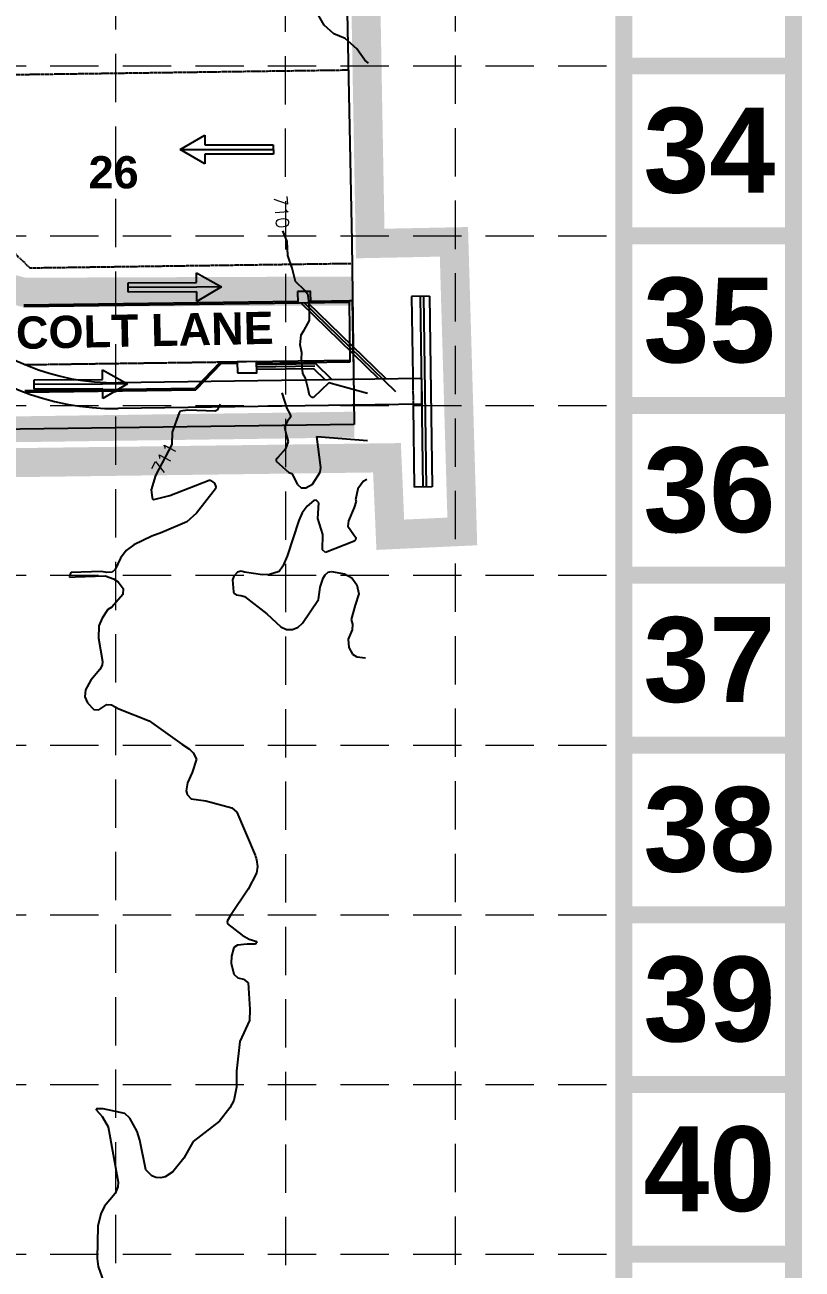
# Model space of a CAD drawing. Header units: inches. Extents: x 2520351 to 2523325, y 7106287 to 7111535.
# Drawn here: x 2522487.7 to 2522728.7, y 7107496.2 to 7107882 of the extents above; entities that cross this region are included whole.
import ezdxf
from ezdxf.enums import TextEntityAlignment as Align

# ---------------------------------------------------------------- set-up
doc = ezdxf.new("R2010")
doc.units = ezdxf.units.IN
doc.header["$MEASUREMENT"] = 0
for name, pattern in [('DASHED', [0.75, 0.5, -0.25]), ('DASHEDX2', [1.5, 1, -0.5]), ('HIDDEN', [0.375, 0.25, -0.125]), ('XPAV-sc1$0$HIDDEN4', [0.09375, 0.0625, -0.03125]), ('XSITE-SC$0$DASHED1', [0.5, 0.375, -0.125]), ('XSITE-SC$0$PHANTOM2', [1.25, 0.625, -0.125, 0.125, -0.125, 0.125, -0.125]), ('XSTM-sc1$0$DASHED2', [0.375, 0.25, -0.125])]:
    doc.linetypes.add(name, pattern=pattern)
for name, color, linetype in [('1 EROSION BLANKET', 84, 'Continuous'), ('1 SODDED LOT', 2, 'Continuous'), ('BASE', 7, 'Continuous'), ('CONTOURS', 35, 'Continuous'), ('GRID', 254, 'DASHED'), ('LIMITS OF DISTURBANCE', 1, 'Continuous'), ('MATCH LINE', 252, 'DASHEDX2'), ('STORM', 5, 'Continuous'), ('XDAM-sc1$0$ARROWSHADE', 9, 'Continuous'), ('XPAV-sc1$0$GUTTER', 11, 'XPAV-sc1$0$HIDDEN4'), ('XPAV-sc1$0$p-boc', 11, 'Continuous'), ('XPAV-sc1$0$p-foc', 11, 'Continuous'), ('XPAV-sc1$0$p-header', 5, 'Continuous'), ('XSITE-SC$0$1-LOT NUMBER', 251, 'Continuous'), ('XSITE-SC$0$bdy-65acres', 1, 'Continuous'), ('XSITE-SC$0$P-LOTS', 7, 'XSITE-SC$0$PHANTOM2'), ('XSITE-SC$0$P-ROW', 3, 'XSITE-SC$0$PHANTOM2'), ('XSITE-SC$0$PHASELINE', 6, 'XSITE-SC$0$DASHED1')]:
    doc.layers.add(name, color=color, linetype=linetype)
doc.styles.add('MATCHLINE', font='ARIALBD.TTF')
doc.styles.get("Standard").update_dxf_attribs({"font": 'ARIALBD.TTF'})
doc.styles.add('XTOPO-SC1-sec$0$L100_40', font='SIMPLEX.shx', dxfattribs={"height": 4})

msp = doc.modelspace()

# ---------------------------------------------------------------- hatches: boundary and pattern name
at = {"layer": '1 SODDED LOT'}
h = msp.add_hatch(dxfattribs=at)
h.set_pattern_fill('ANSI31', color=256, scale=60, style=0)
edge = h.paths.add_edge_path()
edge.add_line((2521746.39, 7107646.36), (2521744.86, 7107758.31))
edge.add_line((2521744.86, 7107758.31), (2521747.04, 7107758.37))
edge.add_line((2521747.04, 7107758.37), (2521750.99, 7107762.44))
edge.add_line((2521750.99, 7107762.44), (2521785.43, 7107762.91))
edge.add_arc((2521785.67, 7107745.01), 17.9, 0.1621, 90.7879, ccw=False)
edge.add_line((2521803.57, 7107745.06), (2521804.89, 7107727.46))
edge.add_line((2521804.89, 7107727.46), (2521805.02, 7107717.88))
edge.add_line((2521805.02, 7107717.88), (2521805.23, 7107706.44))
edge.add_line((2521805.23, 7107706.44), (2521804.25, 7107705.42))
edge.add_line((2521804.25, 7107705.42), (2521804.6, 7107688.82))
edge.add_arc((2521758.68, 7107687.86), 45.94, -68.3455, 1.1975, ccw=False)
edge.add_line((2521775.63, 7107645.16), (2521772.36, 7107644.15))
edge.add_line((2521772.36, 7107644.15), (2521769.8, 7107643.54))
edge.add_line((2521769.8, 7107643.54), (2521767.1, 7107643.06))
edge.add_line((2521767.1, 7107643.06), (2521762.92, 7107642.61))
edge.add_line((2521762.92, 7107642.61), (2521746.45, 7107642.34))
edge.add_line((2521746.45, 7107642.34), (2521746.39, 7107646.36))
h.paths.add_polyline_path([(2521496.41, 7107642.91), (2521494.87, 7107754.48), (2521494.86, 7107754.89), (2521544.44, 7107755.57), (2521546.49, 7107638.6), (2521496.44, 7107637.89)])
edge = h.paths.add_edge_path()
edge.add_line((2521560.4, 7107910.52), (2521558.07, 7108023.7))
edge.add_line((2521558.07, 7108023.7), (2521651.66, 7108025.62))
edge.add_line((2521651.66, 7108025.62), (2521653.09, 7108025.65))
edge.add_line((2521653.09, 7108025.65), (2521655.12, 7108025.67))
edge.add_arc((2521654.18, 7108007.32), 18.37, 20.5729, 87.0589, ccw=False)
edge.add_line((2521671.38, 7108013.78), (2521671.96, 7108011.77))
edge.add_line((2521671.96, 7108011.77), (2521672.24, 7108010.33))
edge.add_line((2521672.24, 7108010.33), (2521672.66, 7108004.67))
edge.add_line((2521672.66, 7108004.67), (2521673.88, 7107987.84))
edge.add_line((2521673.88, 7107987.84), (2521674.16, 7107971.91))
edge.add_line((2521674.16, 7107971.91), (2521673.19, 7107970.83))
edge.add_line((2521673.19, 7107970.83), (2521673.5, 7107955.69))
edge.add_arc((2521631.78, 7107952.34), 41.85, -86.2826, 4.5999, ccw=False)
edge.add_line((2521634.49, 7107910.57), (2521614.91, 7107910.13))
edge.add_line((2521614.91, 7107910.13), (2521613.93, 7107909.11))
edge.add_line((2521613.93, 7107909.11), (2521560.45, 7107908.05))
edge.add_line((2521560.45, 7107908.05), (2521560.4, 7107910.52))
edge = h.paths.add_edge_path()
edge.add_line((2521047.4, 7108212.41), (2521153.71, 7108190.41))
edge.add_line((2521153.71, 7108190.41), (2521165.45, 7108187.98))
edge.add_line((2521165.45, 7108187.98), (2521145.19, 7108096.36))
edge.add_line((2521145.19, 7108096.36), (2521144.82, 7108095.18))
edge.add_arc((2521127.58, 7108100.49), 18.04, 257.7556, 342.8824, ccw=False)
edge.add_line((2521123.75, 7108082.86), (2521105.24, 7108086.22))
edge.add_line((2521105.24, 7108086.22), (2521097.17, 7108087.7))
edge.add_line((2521097.17, 7108087.7), (2521093.78, 7108088.45))
edge.add_line((2521093.78, 7108088.45), (2521093.02, 7108089.64))
edge.add_line((2521093.02, 7108089.64), (2521042.14, 7108100.83))
edge.add_line((2521042.14, 7108100.83), (2521023.14, 7108104.63))
edge.add_line((2521023.14, 7108104.63), (2521047.4, 7108212.41))
edge = h.paths.add_edge_path()
edge.add_line((2521019.41, 7108035.32), (2521021.41, 7108042.83))
edge.add_arc((2521076.42, 7108028.18), 56.93, 107.2084, 165.0796, ccw=False)
edge.add_line((2521059.58, 7108082.56), (2521062.02, 7108082.75))
edge.add_line((2521062.02, 7108082.75), (2521063.44, 7108082.78))
edge.add_arc((2521064.2, 7108044.41), 38.38, 78.5499, 91.1383, ccw=False)
edge.add_line((2521071.82, 7108082.03), (2521087.22, 7108078.63))
edge.add_line((2521087.22, 7108078.63), (2521090.43, 7108077.93))
edge.add_line((2521090.43, 7108077.93), (2521091.62, 7108078.69))
edge.add_line((2521091.62, 7108078.69), (2521095.11, 7108077.9))
edge.add_line((2521095.11, 7108077.9), (2521098.91, 7108076.73))
edge.add_line((2521098.91, 7108076.73), (2521104.9, 7108074.86))
edge.add_line((2521104.9, 7108074.86), (2521106.43, 7108074.38))
edge.add_line((2521106.43, 7108074.38), (2521107.21, 7108074.19))
edge.add_arc((2521102.83, 7108057.05), 17.69, -2.7582, 75.6705, ccw=False)
edge.add_arc((2521095.73, 7108057.39), 24.8, 350.2174, 357.2418, ccw=False)
edge.add_arc((2521158.46, 7108041.57), 40.02, 163.1293, 313.4846)
edge.add_line((2521185.99, 7108012.53), (2521186.72, 7108013.24))
edge.add_line((2521186.72, 7108013.24), (2521188.44, 7108014.97))
edge.add_line((2521188.44, 7108014.97), (2521189.32, 7108015.76))
edge.add_line((2521189.32, 7108015.76), (2521190.38, 7108016.6))
edge.add_arc((2521201.33, 7108002.77), 17.64, 93.2276, 128.3689, ccw=False)
edge.add_line((2521200.34, 7108020.38), (2521227, 7108020.95))
edge.add_line((2521227, 7108020.95), (2521230.56, 7107901.29))
edge.add_line((2521230.56, 7107901.29), (2521209.57, 7107900.92))
edge.add_line((2521209.57, 7107900.92), (2521208.43, 7107900.96))
edge.add_arc((2521221.45, 7108343.75), 442.98, 261.0973, 268.3161, ccw=False)
edge.add_line((2521152.89, 7107906.1), (2521147.31, 7107907.18))
edge.add_line((2521147.31, 7107907.18), (2521141.42, 7107908.4))
edge.add_line((2521141.42, 7107908.4), (2521135.5, 7107909.75))
edge.add_line((2521135.5, 7107909.75), (2521130.22, 7107911.08))
edge.add_line((2521130.22, 7107911.08), (2521114.24, 7107915.61))
edge.add_line((2521114.24, 7107915.61), (2521091.68, 7107923.2))
edge.add_line((2521091.68, 7107923.2), (2521064.35, 7107932.48))
edge.add_line((2521064.35, 7107932.48), (2521052.41, 7107936.54))
edge.add_line((2521052.41, 7107936.54), (2521051.79, 7107937.81))
edge.add_line((2521051.79, 7107937.81), (2521044.55, 7107940.27))
edge.add_arc((2521050.15, 7107983.52), 43.61, 187.3885, 262.6305, ccw=False)
edge.add_line((2521006.9, 7107977.91), (2521006.81, 7107978.71))
edge.add_line((2521006.81, 7107978.71), (2521006.68, 7107980.35))
edge.add_line((2521006.68, 7107980.35), (2521006.61, 7107982.52))
edge.add_arc((2521037.37, 7107983.5), 30.78, 169.0142, 181.8294, ccw=False)
edge.add_line((2521007.16, 7107989.36), (2521012.97, 7108011.46))
edge.add_line((2521012.97, 7108011.46), (2521012.26, 7108012.66))
edge.add_line((2521012.26, 7108012.66), (2521018.19, 7108034.61))
edge.add_line((2521018.19, 7108034.61), (2521019.41, 7108035.32))
h.paths.add_polyline_path([(2521283.39, 7108006.11), (2521285.51, 7107902.42), (2521505.51, 7107906.91), (2521503.11, 7108022.57), (2521283.29, 7108018.11)])
edge = h.paths.add_edge_path()
edge.add_line((2521558.72, 7108049.83), (2521558.74, 7108061.74))
edge.add_line((2521558.74, 7108061.74), (2521556.73, 7108159.77))
edge.add_line((2521556.73, 7108159.77), (2521608.8, 7108160.83))
edge.add_line((2521608.8, 7108160.83), (2521609.82, 7108159.85))
edge.add_line((2521609.82, 7108159.85), (2521624.96, 7108160.17))
edge.add_arc((2521625.88, 7108115.42), 44.75, 8.834, 91.1827, ccw=False)
edge.add_line((2521670.1, 7108122.3), (2521670.53, 7108101.58))
edge.add_line((2521670.53, 7108101.58), (2521671.54, 7108100.6))
edge.add_line((2521671.54, 7108100.6), (2521671.87, 7108084.53))
edge.add_line((2521671.87, 7108084.53), (2521671.15, 7108070.03))
edge.add_line((2521671.15, 7108070.03), (2521671.15, 7108068.8))
edge.add_arc((2521654.11, 7108068.8), 17.04, -87.2047, 0, ccw=False)
edge.add_line((2521654.94, 7108051.78), (2521653.54, 7108051.67))
edge.add_line((2521653.54, 7108051.67), (2521558.72, 7108049.83))
edge = h.paths.add_edge_path()
edge.add_line((2521506.88, 7108158.75), (2521219.57, 7108152.9))
edge.add_line((2521219.57, 7108152.9), (2521201.84, 7108151.72))
edge.add_line((2521201.84, 7108151.72), (2521198.48, 7108151.46))
edge.add_arc((2521199.96, 7108132), 19.52, 94.3325, 163.5555)
edge.add_line((2521181.24, 7108137.52), (2521171.4, 7108094.46))
edge.add_line((2521171.4, 7108094.46), (2521161.77, 7108088.5))
edge.add_line((2521161.77, 7108088.5), (2521156.09, 7108064.96))
edge.add_arc((2521177.51, 7108059.79), 22.04, 166.4191, 262.6913)
edge.add_line((2521174.7, 7108037.93), (2521175.55, 7108037.91))
edge.add_line((2521175.55, 7108037.91), (2521179.48, 7108042))
edge.add_line((2521179.48, 7108042), (2521402.46, 7108046.53))
edge.add_line((2521402.46, 7108046.53), (2521495.69, 7108048.45))
edge.add_line((2521495.69, 7108048.45), (2521499.77, 7108044.52))
edge.add_line((2521499.77, 7108044.52), (2521508.7, 7108044.69))
edge.add_line((2521508.7, 7108044.69), (2521508.63, 7108061.23))
edge.add_line((2521508.63, 7108061.23), (2521506.88, 7108158.75))
edge = h.paths.add_edge_path()
edge.add_line((2521610.94, 7108171.88), (2521608.46, 7108290.01))
edge.add_line((2521608.46, 7108290.01), (2521533.5, 7108288.35))
edge.add_line((2521533.5, 7108288.35), (2521484.86, 7108287.21))
edge.add_line((2521484.86, 7108287.21), (2521460.83, 7108286.21))
edge.add_line((2521460.83, 7108286.21), (2521429.9, 7108284.54))
edge.add_line((2521429.9, 7108284.54), (2521368.78, 7108281.06))
edge.add_line((2521368.78, 7108281.06), (2521349.23, 7108279.95))
edge.add_line((2521349.23, 7108279.95), (2521261.12, 7108274.98))
edge.add_line((2521261.12, 7108274.98), (2521221, 7108272.74))
edge.add_line((2521221, 7108272.74), (2521216.72, 7108276.52))
edge.add_line((2521216.72, 7108276.52), (2521216.67, 7108276.52))
edge.add_arc((2521217.41, 7108256.67), 19.86, 92.1221, 170.604)
edge.add_line((2521197.82, 7108259.91), (2521204.23, 7108250.57))
edge.add_line((2521204.23, 7108250.57), (2521191.32, 7108184.43))
edge.add_line((2521191.32, 7108184.43), (2521191.26, 7108184.1))
edge.add_arc((2521208.22, 7108180.91), 17.26, 169.3216, 273.4207)
edge.add_line((2521209.25, 7108163.67), (2521219.73, 7108162.93))
edge.add_line((2521219.73, 7108162.93), (2521312.77, 7108164.87))
edge.add_line((2521312.77, 7108164.87), (2521481.29, 7108168.3))
edge.add_line((2521481.29, 7108168.3), (2521608.6, 7108170.83))
edge.add_line((2521608.6, 7108170.83), (2521609.57, 7108171.85))
edge.add_line((2521609.57, 7108171.85), (2521610.94, 7108171.88))
edge = h.paths.add_edge_path()
edge.add_line((2521627.16, 7108316.19), (2521544.24, 7108314.51))
edge.add_line((2521544.24, 7108314.51), (2521502.41, 7108313.51))
edge.add_line((2521502.41, 7108313.51), (2521481.25, 7108313))
edge.add_line((2521481.25, 7108313), (2521407.23, 7108309.18))
edge.add_line((2521407.23, 7108309.18), (2521291.9, 7108302.79))
edge.add_line((2521291.9, 7108302.79), (2521288.46, 7108418.47))
edge.add_line((2521288.46, 7108418.47), (2521407.15, 7108420.82))
edge.add_line((2521407.15, 7108420.82), (2521497.39, 7108422.63))
edge.add_line((2521497.39, 7108422.63), (2521603.37, 7108424.87))
edge.add_line((2521603.37, 7108424.87), (2521604.44, 7108423.88))
edge.add_line((2521604.44, 7108423.88), (2521620.18, 7108424.17))
edge.add_arc((2521620.99, 7108379.83), 44.34, 11.6094, 91.0508, ccw=False)
edge.add_line((2521664.42, 7108388.76), (2521665.18, 7108365.61))
edge.add_line((2521665.18, 7108365.61), (2521666.17, 7108364.62))
edge.add_line((2521666.17, 7108364.62), (2521666.53, 7108349.61))
edge.add_line((2521666.53, 7108349.61), (2521665.82, 7108330.77))
edge.add_line((2521665.82, 7108330.77), (2521665.78, 7108329.18))
edge.add_arc((2521648.75, 7108329.68), 17.03, 269.7677, 358.3135, ccw=False)
edge.add_line((2521648.68, 7108312.65), (2521631.32, 7108312.27))
edge.add_line((2521631.32, 7108312.27), (2521627.16, 7108316.19))
edge = h.paths.add_edge_path()
edge.add_line((2521256.27, 7108555.67), (2521264.44, 7108547.85))
edge.add_line((2521264.44, 7108547.85), (2521422.22, 7108551.08))
edge.add_line((2521422.22, 7108551.08), (2521439.6, 7108551.4))
edge.add_line((2521439.6, 7108551.4), (2521460.09, 7108551.78))
edge.add_line((2521460.09, 7108551.78), (2521478.53, 7108551.99))
edge.add_line((2521478.53, 7108551.99), (2521498.9, 7108551.85))
edge.add_line((2521498.9, 7108551.85), (2521515.27, 7108551.59))
edge.add_line((2521515.27, 7108551.59), (2521535.22, 7108551.01))
edge.add_line((2521535.22, 7108551.01), (2521558.63, 7108550.02))
edge.add_line((2521558.63, 7108550.02), (2521563.46, 7108549.77))
edge.add_line((2521563.46, 7108549.77), (2521600.09, 7108547.42))
edge.add_line((2521600.09, 7108547.42), (2521612.24, 7108546.59))
edge.add_line((2521612.24, 7108546.59), (2521642.87, 7108544.49))
edge.add_line((2521642.87, 7108544.49), (2521644.67, 7108544.41))
edge.add_arc((2521643.68, 7108526.18), 18.26, -0.2001, 86.9036, ccw=False)
edge.add_line((2521661.94, 7108526.12), (2521663.48, 7108497.64))
edge.add_line((2521663.48, 7108497.64), (2521662.44, 7108496.61))
edge.add_line((2521662.44, 7108496.61), (2521662.84, 7108477.01))
edge.add_arc((2521621.17, 7108477.8), 41.67, 279.5049, 358.923, ccw=False)
edge.add_line((2521628.05, 7108436.7), (2521270.95, 7108428.02))
edge.add_line((2521270.95, 7108428.02), (2521264.41, 7108428))
edge.add_line((2521264.41, 7108428), (2521251.99, 7108428.74))
edge.add_line((2521251.99, 7108428.74), (2521250.56, 7108428.86))
edge.add_line((2521250.56, 7108428.86), (2521248.88, 7108429.14))
edge.add_arc((2521252.57, 7108446.62), 17.86, 178.6911, 258.0797, ccw=False)
edge.add_line((2521234.71, 7108447.03), (2521243.77, 7108528.42))
edge.add_line((2521243.77, 7108528.42), (2521236.52, 7108537.37))
edge.add_line((2521236.52, 7108537.37), (2521236.59, 7108537.82))
edge.add_arc((2521256.58, 7108535.54), 20.12, 94.1833, 173.5096, ccw=False)
edge.add_line((2521255.11, 7108555.6), (2521256.27, 7108555.67))
edge = h.paths.add_edge_path()
edge.add_line((2521107.58, 7108664.77), (2521108.64, 7108682.72))
edge.add_line((2521108.64, 7108682.72), (2521266.52, 7108685.94))
edge.add_line((2521266.52, 7108685.94), (2521268.4, 7108592.03))
edge.add_line((2521268.4, 7108592.03), (2521265.61, 7108582.1))
edge.add_line((2521265.61, 7108582.1), (2521265.6, 7108582.05))
edge.add_line((2521265.6, 7108582.05), (2521265.56, 7108582.07))
edge.add_arc((2521245.59, 7108545.89), 41.32, 61.0945, 134.8409)
edge.add_line((2521216.45, 7108575.19), (2521207.18, 7108580.34))
edge.add_line((2521207.18, 7108580.34), (2521107.58, 7108664.77))
h.paths.add_polyline_path([(2521338.51, 7108687.38), (2521340.74, 7108575.45), (2521409.85, 7108576.76), (2521462.55, 7108577.85), (2521498.11, 7108577.93), (2521524.42, 7108577.42), (2521561.99, 7108575.86), (2521619.96, 7108572.16), (2521620.68, 7108584.2), (2521618.44, 7108693.07)])
edge = h.paths.add_edge_path()
edge.add_line((2521675.61, 7108638.41), (2521787.53, 7108640.54))
edge.add_line((2521787.53, 7108640.54), (2521788.82, 7108582.44))
edge.add_arc((2521769.3, 7108582), 19.53, -91.2766, 1.2682, ccw=False)
edge.add_line((2521768.86, 7108562.48), (2521676.84, 7108568.35))
edge.add_line((2521676.84, 7108568.35), (2521675.61, 7108638.41))
h.paths.add_polyline_path([(2522089.45, 7108697.69), (2522087.41, 7108797.67), (2522087.4, 7108809.66), (2522141.64, 7108810.78), (2522144.56, 7108694.83), (2522090.79, 7108693.71), (2522089.8, 7108692.7), (2522089.51, 7108692.7)])
h.paths.add_polyline_path([(2522252.39, 7108801.05), (2522254.38, 7108696.13), (2522309.56, 7108697.17), (2522307.11, 7108814.19), (2522252.07, 7108813.05)])
edge = h.paths.add_edge_path()
edge.add_line((2522425.42, 7107990.85), (2522320.45, 7107988.7))
edge.add_line((2522320.45, 7107988.7), (2522321.28, 7107951.54))
edge.add_line((2522321.28, 7107951.54), (2522322.52, 7107935.37))
edge.add_arc((2522340.74, 7107935.67), 18.22, 180.9526, 266.0005)
edge.add_line((2522339.47, 7107917.49), (2522396.48, 7107918.22))
edge.add_line((2522396.48, 7107918.22), (2522404.4, 7107910.48))
edge.add_line((2522404.4, 7107910.48), (2522427.53, 7107910.71))
edge.add_arc((2522426.8, 7107930.52), 19.82, 272.1239, 358.3676)
edge.add_line((2522446.62, 7107929.95), (2522445.36, 7107990.97))
edge.add_line((2522445.36, 7107990.97), (2522425.42, 7107990.85))
h.paths.add_polyline_path([(2522420.67, 7108224.34), (2522421.87, 7108165.95), (2522317.91, 7108163.85), (2522317.73, 7108171.63), (2522316.69, 7108172.59), (2522315.73, 7108222.04)])
h.paths.add_polyline_path([(2522580.28, 7108243.42), (2522458.38, 7108240.38), (2522464.65, 7107967.07), (2522585.56, 7107967.98)])
edge = h.paths.add_edge_path()
edge.add_line((2522579.22, 7108296.92), (2522576.73, 7108417.39))
edge.add_line((2522576.73, 7108417.39), (2522469.65, 7108328.39))
edge.add_line((2522469.65, 7108328.39), (2522462.53, 7108321.45))
edge.add_line((2522462.53, 7108321.45), (2522462.71, 7108321.2))
edge.add_arc((2522430.81, 7108296.5), 40.35, 0.4877, 37.7474, ccw=False)
edge.add_line((2522471.16, 7108296.85), (2522579.22, 7108296.92))
h.paths.add_polyline_path([(2522576.35, 7108437.57), (2522445, 7108434.96), (2522443.72, 7108526.29), (2522442.61, 7108536.5), (2522453.2, 7108543.61), (2522459.72, 7108551.85), (2522464.2, 7108561.88), (2522465.59, 7108573.17), (2522464.18, 7108583.42), (2522459.8, 7108593.28), (2522456.3, 7108597.55), (2522461.81, 7108601.72), (2522466.36, 7108600.86), (2522572.93, 7108603.07)])
h.paths.add_polyline_path([(2522569.61, 7108768), (2522570.72, 7108713.03), (2522460.71, 7108710.69), (2522444.76, 7108711.11), (2522444.01, 7108746), (2522444.87, 7108752.5), (2522447.49, 7108758.01), (2522451.68, 7108762.45), (2522456.29, 7108765.05), (2522464.83, 7108769.19), (2522481.93, 7108766.16)])
h.paths.add_polyline_path([(2522560.76, 7109202.2), (2522446.33, 7109199.81), (2522434.27, 7109198.05), (2522437.5, 7109182.67), (2522439.66, 7109156.51), (2522441.43, 7109069.76), (2522437.53, 7109065.63), (2522437.82, 7109051.02), (2522439.59, 7109049.34), (2522563.76, 7109052.27)])

# ---------------------------------------------------------------- linework, layer by layer
for p, q in [((2522535.82, 7107843.32), (2522543.52, 7107847.78)), ((2522543.52, 7107847.78), (2522543.52, 7107844.78)), ((2522543.52, 7107844.78), (2522564.73, 7107844.82)), ((2522564.73, 7107844.82), (2522564.74, 7107841.92)), ((2522543.53, 7107838.88), (2522535.82, 7107843.32)), ((2522564.74, 7107841.92), (2522543.53, 7107841.88)), ((2522543.53, 7107841.88), (2522543.53, 7107838.88)), ((2522540.95, 7107802.11), (2522540.93, 7107805.11)), ((2522540.93, 7107805.11), (2522548.67, 7107800.72)), ((2522519.74, 7107801.96), (2522540.95, 7107802.11)), ((2522519.76, 7107799.06), (2522519.74, 7107801.96)), ((2522540.97, 7107799.21), (2522519.76, 7107799.06)), ((2522540.99, 7107796.21), (2522540.97, 7107799.21)), ((2522548.67, 7107800.72), (2522540.99, 7107796.21)), ((2522490.58, 7107771.89), (2522511.79, 7107772.04)), ((2522490.6, 7107768.99), (2522490.58, 7107771.89)), ((2522511.79, 7107772.04), (2522511.77, 7107775.04)), ((2522511.77, 7107775.04), (2522519.51, 7107770.65)), ((2522511.81, 7107769.14), (2522490.6, 7107768.99)), ((2522511.83, 7107766.14), (2522511.81, 7107769.14)), ((2522519.51, 7107770.65), (2522511.83, 7107766.14))]:
    msp.add_line(p, q)
at = {"layer": '1 EROSION BLANKET', "const_width": 9}
msp.add_lwpolyline([(2522589.11, 7107799.46), (2522487.25, 7107799.08), (2522480.15, 7107800.99), (2522473.82, 7107805.98), (2522471.52, 7107813.07), (2522471.13, 7107821.31), (2522469.83, 7107966.77)], dxfattribs=at)
at = {"layer": 'BASE', "const_width": 5.26}
for points in [[(2522726.09, 7106289.98), (2522726.09, 7109659.08), (2520620.41, 7109659.08), (2520620.41, 7106289.98)], [(2522673.45, 7106342.62), (2522673.45, 7109606.44), (2520673.05, 7109606.44), (2520673.05, 7106342.62)]]:
    msp.add_lwpolyline(points, close=True, dxfattribs=at)
for points in [[(2522726.09, 7107869.24), (2522673.45, 7107869.24)], [(2522726.09, 7107816.6), (2522673.45, 7107816.6)], [(2522726.09, 7107763.96), (2522673.45, 7107763.96)], [(2522726.09, 7107711.32), (2522673.45, 7107711.32)], [(2522726.09, 7107658.67), (2522673.45, 7107658.67)], [(2522726.09, 7107606.03), (2522673.45, 7107606.03)], [(2522726.09, 7107553.39), (2522673.45, 7107553.39)], [(2522726.09, 7107500.75), (2522673.45, 7107500.75)]]:
    msp.add_lwpolyline(points, dxfattribs=at)
at = {"layer": 'CONTOURS'}
for p, q in [((2522580.53, 7107881.87, 711), (2522578.87, 7107884.76, 711)), ((2522583.48, 7107879.21, 711), (2522580.53, 7107881.87, 711)), ((2522586.97, 7107877.75, 711), (2522583.48, 7107879.21, 711)), ((2522590.59, 7107874.54, 711), (2522586.97, 7107877.75, 711)), ((2522593.07, 7107871.09, 711), (2522590.59, 7107874.54, 711)), ((2522594.24, 7107870.13, 711), (2522593.07, 7107871.09, 711)), ((2522568.99, 7107814.8, 710), (2522567.72, 7107818.14, 710)), ((2522569.27, 7107810.47, 710), (2522568.99, 7107814.8, 710)), ((2522570.6, 7107806.55, 710), (2522569.27, 7107810.47, 710)), ((2522571.65, 7107802.38, 710), (2522570.6, 7107806.55, 710)), ((2522574.61, 7107799.51, 710), (2522571.65, 7107802.38, 710)), ((2522575.51, 7107798.14, 710), (2522574.61, 7107799.51, 710)), ((2522575.84, 7107795.5, 710), (2522575.51, 7107798.14, 710)), ((2522575.99, 7107793.42, 710), (2522575.84, 7107795.5, 710)), ((2522576, 7107790.29, 710), (2522575.99, 7107793.42, 710)), ((2522573.35, 7107785.85, 710), (2522574.26, 7107787.35, 710)), ((2522574.26, 7107787.35, 710), (2522576, 7107790.29, 710)), ((2522573.01, 7107782.73, 710), (2522573.35, 7107785.85, 710)), ((2522573.62, 7107780.33, 710), (2522573.01, 7107782.73, 710)), ((2522573.49, 7107778.47, 710), (2522573.62, 7107780.33, 710)), ((2522573.92, 7107773.88, 710), (2522573.49, 7107778.47, 710)), ((2522574.68, 7107772.46, 710), (2522573.92, 7107773.88, 710)), ((2522575.39, 7107769.53, 710), (2522574.68, 7107772.46, 710)), ((2522567.35, 7107767.93, 710), (2522568.92, 7107763.02, 710)), ((2522575.96, 7107767.14, 710), (2522575.39, 7107769.53, 710)), ((2522581.93, 7107771.01, 710), (2522577.15, 7107766.46, 710)), ((2522581.99, 7107771.01, 710), (2522581.93, 7107771.01, 710)), ((2522593.89, 7107767.69, 710), (2522581.99, 7107771.01, 710)), ((2522548.27, 7107764.37, 711), (2522547.35, 7107762.54, 711)), ((2522576.69, 7107766.42, 710), (2522575.96, 7107767.14, 710)), ((2522577.15, 7107766.46, 710), (2522576.69, 7107766.42, 710)), ((2522535.55, 7107761.72, 711), (2522533.37, 7107755.68, 711)), ((2522535.99, 7107762.22, 711), (2522535.55, 7107761.72, 711)), ((2522538.21, 7107762.48, 711), (2522535.99, 7107762.22, 711)), ((2522546.72, 7107762.17, 711), (2522538.21, 7107762.48, 711)), ((2522547.35, 7107762.54, 711), (2522546.72, 7107762.17, 711)), ((2522568.92, 7107763.02, 710), (2522569.88, 7107761.37, 710)), ((2522570.21, 7107760.42, 710), (2522569.02, 7107758.97, 710)), ((2522569.88, 7107761.37, 710), (2522570.21, 7107760.42, 710)), ((2522569.02, 7107758.97, 710), (2522568.23, 7107757.27, 710)), ((2522568.23, 7107757.27, 710), (2522568.71, 7107754.94, 710)), ((2522533.37, 7107755.68, 711), (2522533.27, 7107751.88, 711)), ((2522569.3, 7107752.75, 710), (2522568.53, 7107750.51, 710)), ((2522568.71, 7107754.94, 710), (2522569.3, 7107752.75, 710)), ((2522579.48, 7107744.76, 710), (2522578.24, 7107754.31, 710)), ((2522578.24, 7107754.31, 710), (2522593.91, 7107753.12, 710)), ((2522533.27, 7107751.88, 711), (2522528.16, 7107742.28, 711)), ((2522568.53, 7107750.51, 710), (2522566.14, 7107747.86, 710)), ((2522565.62, 7107747.42, 710), (2522565.61, 7107746.74, 710)), ((2522565.61, 7107746.74, 710), (2522569.51, 7107743.14, 710)), ((2522566.14, 7107747.86, 710), (2522565.62, 7107747.42, 710)), ((2522579.21, 7107743.29, 710), (2522579.48, 7107744.76, 710)), ((2522528.16, 7107742.28, 711), (2522526.89, 7107737.78, 711)), ((2522532.59, 7107736.04, 711), (2522544.88, 7107740.82, 711)), ((2522544.88, 7107740.82, 711), (2522545.17, 7107740.83, 711)), ((2522545.17, 7107740.83, 711), (2522546.51, 7107739.85, 711)), ((2522569.51, 7107743.14, 710), (2522570.52, 7107742.84, 710)), ((2522570.52, 7107742.84, 710), (2522570.62, 7107742.69, 710)), ((2522570.62, 7107742.69, 710), (2522572.25, 7107739.45, 710)), ((2522576.9, 7107739.54, 710), (2522579.21, 7107743.29, 710)), ((2522593.73, 7107741.02, 710), (2522592.55, 7107740.37, 710)), ((2522526.89, 7107737.78, 711), (2522527.15, 7107735.46, 711)), ((2522546.81, 7107738.17, 711), (2522540.91, 7107730.58, 711)), ((2522546.51, 7107739.85, 711), (2522546.94, 7107738.78, 711)), ((2522546.94, 7107738.78, 711), (2522546.81, 7107738.17, 711)), ((2522572.25, 7107739.45, 710), (2522573.37, 7107738.48, 710)), ((2522573.37, 7107738.48, 710), (2522574.85, 7107738.41, 710)), ((2522574.85, 7107738.41, 710), (2522576.9, 7107739.54, 710)), ((2522590.96, 7107738.14, 710), (2522590.2, 7107734.76, 710)), ((2522592.55, 7107740.37, 710), (2522590.96, 7107738.14, 710)), ((2522527.15, 7107735.46, 711), (2522527.28, 7107735.07, 711)), ((2522527.28, 7107735.07, 711), (2522527.65, 7107734.79, 711)), ((2522527.65, 7107734.79, 711), (2522532.59, 7107736.04, 711)), ((2522575.26, 7107732.78, 710), (2522573.67, 7107730.64, 710)), ((2522577.25, 7107734.55, 710), (2522575.26, 7107732.78, 710)), ((2522577.99, 7107734.62, 710), (2522577.25, 7107734.55, 710)), ((2522578.89, 7107733.82, 710), (2522577.99, 7107734.62, 710)), ((2522578.54, 7107728.89, 710), (2522578.89, 7107733.82, 710)), ((2522590.45, 7107734.28, 710), (2522589.79, 7107732.36, 710)), ((2522590.2, 7107734.76, 710), (2522590.45, 7107734.28, 710)), ((2522540.91, 7107730.58, 711), (2522537.89, 7107727.93, 711)), ((2522573.67, 7107730.64, 710), (2522572.61, 7107728.29, 710)), ((2522580.13, 7107724.01, 710), (2522578.54, 7107728.89, 710)), ((2522589.79, 7107732.36, 710), (2522588.01, 7107728.23, 710)), ((2522537.89, 7107727.93, 711), (2522530.11, 7107724.56, 711)), ((2522572.61, 7107728.29, 710), (2522569.01, 7107717.25, 710)), ((2522588.01, 7107728.23, 710), (2522587.81, 7107726.57, 710)), ((2522587.81, 7107726.57, 710), (2522589.67, 7107723.89, 710)), ((2522527.02, 7107723.48, 711), (2522521.48, 7107720.75, 711)), ((2522530.11, 7107724.56, 711), (2522527.02, 7107723.48, 711)), ((2522579.93, 7107719.19, 710), (2522580.13, 7107724.01, 710)), ((2522589.64, 7107721.74, 710), (2522580.86, 7107718.33, 710)), ((2522590.22, 7107722.32, 710), (2522589.64, 7107721.74, 710)), ((2522589.67, 7107723.89, 710), (2522590.29, 7107723.04, 710)), ((2522590.29, 7107723.04, 710), (2522590.22, 7107722.32, 710)), ((2522519.12, 7107718.98, 711), (2522517.37, 7107716.59, 711)), ((2522521.48, 7107720.75, 711), (2522519.12, 7107718.98, 711)), ((2522580.86, 7107718.33, 710), (2522579.93, 7107719.19, 710)), ((2522517.37, 7107716.59, 711), (2522515.73, 7107713.14, 711)), ((2522567.71, 7107714.09, 710), (2522566.56, 7107712.46, 710)), ((2522569.01, 7107717.25, 710), (2522567.71, 7107714.09, 710)), ((2522501.86, 7107711.9, 711), (2522501.44, 7107711.04, 711)), ((2522501.44, 7107711.04, 711), (2522501.48, 7107710.86, 711)), ((2522501.48, 7107710.86, 711), (2522501.63, 7107710.75, 711)), ((2522501.63, 7107710.75, 711), (2522503.3, 7107710.84, 711)), ((2522502.04, 7107712.13, 711), (2522501.86, 7107711.9, 711)), ((2522511.43, 7107712.49, 711), (2522502.04, 7107712.13, 711)), ((2522503.3, 7107710.84, 711), (2522512.59, 7107711.13, 711)), ((2522513.05, 7107712.18, 711), (2522511.43, 7107712.49, 711)), ((2522512.59, 7107711.13, 711), (2522515.15, 7107710.23, 711)), ((2522514.73, 7107712.28, 711), (2522513.05, 7107712.18, 711)), ((2522515.73, 7107713.14, 711), (2522514.73, 7107712.28, 711)), ((2522515.15, 7107710.23, 711), (2522516.6, 7107709.26, 711)), ((2522552.46, 7107710.99, 710), (2522552.11, 7107709.94, 710)), ((2522552.11, 7107709.94, 710), (2522552.38, 7107706.13, 710)), ((2522553.67, 7107712.28, 710), (2522552.46, 7107710.99, 710)), ((2522554.79, 7107712.56, 710), (2522553.67, 7107712.28, 710)), ((2522555.81, 7107712.33, 710), (2522554.79, 7107712.56, 710)), ((2522561.38, 7107711.5, 710), (2522555.81, 7107712.33, 710)), ((2522563.55, 7107711.54, 710), (2522561.38, 7107711.5, 710)), ((2522566.56, 7107712.46, 710), (2522563.55, 7107711.54, 710)), ((2522579.26, 7107707.6, 710), (2522580.14, 7107710.46, 710)), ((2522580.14, 7107710.46, 710), (2522580.85, 7107711.5, 710)), ((2522580.85, 7107711.5, 710), (2522581.72, 7107712.24, 710)), ((2522581.72, 7107712.24, 710), (2522582.82, 7107712.52, 710)), ((2522582.82, 7107712.52, 710), (2522586.8, 7107711.75, 710)), ((2522586.8, 7107711.75, 710), (2522589.06, 7107710.48, 710)), ((2522589.06, 7107710.48, 710), (2522590.66, 7107708.33, 710)), ((2522516.6, 7107709.26, 711), (2522518.13, 7107707.2, 711)), ((2522518.13, 7107707.2, 711), (2522518.07, 7107705.36, 711)), ((2522552.38, 7107706.13, 710), (2522552.48, 7107705.8, 710)), ((2522552.48, 7107705.8, 710), (2522553.19, 7107705.21, 710)), ((2522578.73, 7107703.85, 710), (2522579.26, 7107707.6, 710)), ((2522590.66, 7107708.33, 710), (2522591.27, 7107705.6, 710)), ((2522518.07, 7107705.36, 711), (2522514.6, 7107701.43, 711)), ((2522553.19, 7107705.21, 710), (2522554.7, 7107705.01, 710)), ((2522554.7, 7107705.01, 710), (2522555.76, 7107704.71, 710)), ((2522555.76, 7107704.71, 710), (2522562.71, 7107699.34, 710)), ((2522573.77, 7107696.47, 710), (2522578.73, 7107703.85, 710)), ((2522590.08, 7107702.02, 710), (2522588.92, 7107697.63, 710)), ((2522591.27, 7107705.6, 710), (2522590.08, 7107702.02, 710)), ((2522511.62, 7107698, 711), (2522510.65, 7107695.65, 711)), ((2522513.42, 7107700.67, 711), (2522511.62, 7107698, 711)), ((2522514.6, 7107701.43, 711), (2522513.42, 7107700.67, 711)), ((2522562.71, 7107699.34, 710), (2522567.07, 7107695.28, 710)), ((2522510.65, 7107695.65, 711), (2522510.46, 7107691.8, 711)), ((2522567.07, 7107695.28, 710), (2522568.77, 7107694.5, 710)), ((2522568.77, 7107694.5, 710), (2522570.64, 7107694.47, 710)), ((2522570.64, 7107694.47, 710), (2522572.39, 7107695.18, 710)), ((2522572.39, 7107695.18, 710), (2522573.77, 7107696.47, 710)), ((2522589.13, 7107694.43, 710), (2522587.89, 7107691.53, 710)), ((2522588.92, 7107697.63, 710), (2522589.29, 7107696.17, 710)), ((2522589.29, 7107696.17, 710), (2522589.13, 7107694.43, 710)), ((2522510.46, 7107691.8, 711), (2522511.7, 7107684.62, 711)), ((2522587.89, 7107691.53, 710), (2522588.16, 7107688.92, 710)), ((2522588.16, 7107688.92, 710), (2522589.31, 7107686.83, 710)), ((2522589.31, 7107686.83, 710), (2522590.65, 7107686.01, 710)), ((2522511.6, 7107683.42, 711), (2522510.97, 7107682.14, 711)), ((2522511.7, 7107684.62, 711), (2522511.6, 7107683.42, 711)), ((2522590.65, 7107686.01, 710), (2522593.33, 7107685.72, 710)), ((2522508.11, 7107678.79, 711), (2522506.44, 7107675.76, 711)), ((2522510.97, 7107682.14, 711), (2522508.11, 7107678.79, 711)), ((2522506.44, 7107675.76, 711), (2522506.25, 7107673.67, 711)), ((2522506.25, 7107673.67, 711), (2522507.15, 7107671.77, 711)), ((2522507.15, 7107671.77, 711), (2522509.09, 7107669.66, 711)), ((2522512.12, 7107670.66, 711), (2522513.06, 7107671.28, 711)), ((2522513.06, 7107671.28, 711), (2522514.54, 7107671.18, 711)), ((2522514.54, 7107671.18, 711), (2522516.84, 7107669.89, 711)), ((2522509.09, 7107669.66, 711), (2522510.57, 7107669.64, 711)), ((2522510.57, 7107669.64, 711), (2522512.12, 7107670.66, 711)), ((2522516.84, 7107669.89, 711), (2522526.18, 7107666.17, 711)), ((2522526.18, 7107666.17, 711), (2522536.35, 7107658.92, 711)), ((2522536.35, 7107658.92, 711), (2522538.73, 7107657.35, 711)), ((2522538.73, 7107657.35, 711), (2522539.88, 7107656.27, 711)), ((2522539.88, 7107656.27, 711), (2522540.9, 7107654.3, 711)), ((2522540.9, 7107654.3, 711), (2522539.59, 7107650.15, 711)), ((2522539.59, 7107650.15, 711), (2522538.08, 7107646.95, 711)), ((2522538.08, 7107646.95, 711), (2522537.71, 7107644.44, 711)), ((2522537.71, 7107644.44, 711), (2522538.02, 7107643.31, 711)), ((2522538.02, 7107643.31, 711), (2522539.21, 7107642.02, 711)), ((2522539.21, 7107642.02, 711), (2522543.76, 7107641.41, 711)), ((2522543.76, 7107641.41, 711), (2522551.86, 7107639.25, 711)), ((2522551.86, 7107639.25, 711), (2522553.41, 7107637.89, 711)), ((2522553.41, 7107637.89, 711), (2522559.07, 7107624.55, 711)), ((2522559.07, 7107624.55, 711), (2522559.24, 7107624.06, 711)), ((2522559.24, 7107624.06, 711), (2522559.4, 7107623.56, 711)), ((2522559.4, 7107623.56, 711), (2522559.55, 7107623.06, 711)), ((2522559.82, 7107621.02, 711), (2522559.47, 7107618.94, 711)), ((2522559.55, 7107623.06, 711), (2522559.82, 7107621.02, 711)), ((2522559.47, 7107618.94, 711), (2522556.9, 7107613.93, 711)), ((2522556.9, 7107613.93, 711), (2522551.4, 7107605.84, 711)), ((2522551.4, 7107605.84, 711), (2522550.43, 7107604.06, 711)), ((2522550.43, 7107604.06, 711), (2522550.53, 7107603.28, 711)), ((2522550.53, 7107603.28, 711), (2522555.08, 7107599.67, 711)), ((2522555.08, 7107599.67, 711), (2522557.24, 7107598.49, 711)), ((2522557.24, 7107598.49, 711), (2522559.59, 7107597.72, 711)), ((2522559.59, 7107597.72, 711), (2522559.56, 7107597.44, 711)), ((2522552.47, 7107595.92, 711), (2522551.73, 7107593.24, 711)), ((2522553.57, 7107596.61, 711), (2522552.47, 7107595.92, 711)), ((2522556.64, 7107596.88, 711), (2522553.57, 7107596.61, 711)), ((2522559.19, 7107596.96, 711), (2522556.64, 7107596.88, 711)), ((2522559.34, 7107597.11, 711), (2522559.19, 7107596.96, 711)), ((2522559.53, 7107597.39, 711), (2522559.34, 7107597.11, 711)), ((2522559.56, 7107597.44, 711), (2522559.53, 7107597.39, 711)), ((2522551.73, 7107593.24, 711), (2522551.68, 7107591.02, 711)), ((2522551.68, 7107591.02, 711), (2522552.49, 7107587.59, 711)), ((2522552.49, 7107587.59, 711), (2522553.71, 7107586.48, 711)), ((2522553.71, 7107586.48, 711), (2522555.47, 7107586.03, 711)), ((2522555.47, 7107586.03, 711), (2522556.92, 7107584.9, 711)), ((2522556.92, 7107584.9, 711), (2522557.48, 7107576.67, 711)), ((2522557.48, 7107576.67, 711), (2522557.36, 7107573.24, 711)), ((2522557.36, 7107573.24, 711), (2522554.33, 7107566.69, 711)), ((2522554.33, 7107566.69, 711), (2522553.33, 7107557.55, 711)), ((2522553.33, 7107557.55, 711), (2522553.29, 7107552.53, 711)), ((2522553.29, 7107552.53, 711), (2522552.47, 7107548.45, 711)), ((2522552.47, 7107548.45, 711), (2522551.28, 7107546.17, 711)), ((2522509.83, 7107545.72, 711), (2522509.82, 7107545.66, 711)), ((2522509.82, 7107545.66, 711), (2522509.85, 7107545.45, 711)), ((2522509.89, 7107545.85, 711), (2522509.83, 7107545.72, 711)), ((2522509.85, 7107545.45, 711), (2522511.61, 7107543.51, 711)), ((2522510.02, 7107545.91, 711), (2522509.89, 7107545.85, 711)), ((2522511.99, 7107545.86, 711), (2522510.02, 7107545.91, 711)), ((2522518.65, 7107544.37, 711), (2522511.99, 7107545.86, 711)), ((2522520.25, 7107542.95, 711), (2522518.65, 7107544.37, 711)), ((2522551.28, 7107546.17, 711), (2522547.99, 7107541.99, 711)), ((2522511.61, 7107543.51, 711), (2522513.54, 7107540.24, 711)), ((2522513.54, 7107540.24, 711), (2522516.66, 7107523.13, 711)), ((2522522.52, 7107538.88, 711), (2522520.25, 7107542.95, 711)), ((2522547.99, 7107541.99, 711), (2522539.84, 7107535.74, 711)), ((2522523.3, 7107536.12, 711), (2522522.52, 7107538.88, 711)), ((2522525.19, 7107526.92, 711), (2522523.3, 7107536.12, 711)), ((2522539.84, 7107535.74, 711), (2522536.96, 7107530.54, 711)), ((2522536.96, 7107530.54, 711), (2522533.61, 7107526.28, 711)), ((2522527.02, 7107525.08, 711), (2522525.19, 7107526.92, 711)), ((2522528.34, 7107524.55, 711), (2522527.02, 7107525.08, 711)), ((2522529.81, 7107524.51, 711), (2522528.34, 7107524.55, 711)), ((2522531.2, 7107524.74, 711), (2522529.81, 7107524.51, 711)), ((2522533.61, 7107526.28, 711), (2522531.2, 7107524.74, 711)), ((2522516.54, 7107521.65, 711), (2522515.71, 7107519.65, 711)), ((2522516.66, 7107523.13, 711), (2522516.54, 7107521.65, 711)), ((2522515.71, 7107519.65, 711), (2522512.41, 7107515.72, 711)), ((2522511.25, 7107513.34, 711), (2522510.35, 7107509.45, 711)), ((2522512.41, 7107515.72, 711), (2522511.25, 7107513.34, 711)), ((2522510.35, 7107509.45, 711), (2522510.09, 7107499.41, 711)), ((2522510.09, 7107499.41, 711), (2522510.44, 7107497.01, 711)), ((2522510.44, 7107497.01, 711), (2522513.23, 7107489.12, 711))]:
    msp.add_line(p, q, dxfattribs=at)
at = {"layer": 'GRID', "color": 252, "linetype": 'HIDDEN', "lineweight": 0, "ltscale": 60}
for p, q in [((2522515.92, 7106553.03), (2522515.76, 7109607.62)), ((2522568.67, 7106552.34), (2522568.4, 7109607.62)), ((2522621.35, 7106552.48), (2522621.04, 7109607.62)), ((2520673.05, 7107869.24), (2522673.45, 7107869.24)), ((2520673.05, 7107816.6), (2522673.45, 7107816.6)), ((2520673.05, 7107763.96), (2522673.45, 7107763.96)), ((2520673.05, 7107711.32), (2522673.45, 7107711.32)), ((2520673.05, 7107658.67), (2522673.45, 7107658.67)), ((2520673.05, 7107606.03), (2522673.45, 7107606.03)), ((2520673.05, 7107553.39), (2522673.45, 7107553.39)), ((2520673.05, 7107500.75), (2522673.45, 7107500.75))]:
    msp.add_line(p, q, dxfattribs=at)
at = {"layer": 'LIMITS OF DISTURBANCE', "linetype": 'DASHED', "ltscale": 100, "const_width": 9}
msp.add_lwpolyline([(2521082.65, 7108652.3, -0.074702), (2520903.73, 7107804.13), (2521042.73, 7107757.09), (2521040.03, 7107740.87), (2521047.24, 7107725.86), (2521083.87, 7107711.75), (2520992.09, 7107487.1), (2520908.92, 7107310.63), (2520838.45, 7107181.3), (2520788.38, 7107100.7), (2520757.62, 7107043.85, 0.132205), (2520704.96, 7106821.91), (2520704.06, 7106704.68), (2520704.06, 7106697.48), (2521845.8, 7106721.63), (2521829.96, 7107737.68), (2522599.98, 7107747.75), (2522601.01, 7107723.88), (2522623.34, 7107724.91), (2522620.74, 7107814.71), (2522594.78, 7107814.19), (2522566.61, 7109366.72)], format="xyb", dxfattribs=at)
at = {"layer": 'STORM', "color": 5}
for p, q in [((2522613.13, 7107797.88), (2522607.63, 7107797.8)), ((2522607.63, 7107797.8), (2522607.97, 7107772.96)), ((2522610.3, 7107797.84), (2522611.12, 7107738.66)), ((2522611.3, 7107797.85), (2522612.12, 7107738.68)), ((2522613.13, 7107797.88), (2522613.95, 7107738.7)), ((2522610.65, 7107772.33), (2522516.47, 7107771.03)), ((2522610.65, 7107772.33), (2522610.76, 7107764.33)), ((2522610.76, 7107764.33), (2522516.58, 7107763.03)), ((2522608.1, 7107763.62), (2522608.45, 7107738.63)), ((2522613.95, 7107738.7), (2522608.45, 7107738.63))]:
    msp.add_line(p, q, dxfattribs=at)
at = {"layer": 'STORM', "color": 5, "linetype": 'XSTM-sc1$0$DASHED2', "ltscale": 0.075}
msp.add_line((2522607.97, 7107772.96), (2522608.1, 7107763.62), dxfattribs=at)
at = {"layer": 'STORM', "color": 5}
for points in [[(2522572.27, 7107799.3), (2522572.32, 7107795.8), (2522576.32, 7107795.86), (2522576.27, 7107799.36)], [(2522572.27, 7107799.3), (2522572.32, 7107795.8), (2522576.32, 7107795.86), (2522576.27, 7107799.36)], [(2522553.58, 7107774.04), (2522559.58, 7107774.12), (2522559.54, 7107777.62), (2522553.54, 7107777.54)], [(2522553.58, 7107774.04), (2522559.58, 7107774.12), (2522559.54, 7107777.62), (2522553.54, 7107777.54)]]:
    msp.add_lwpolyline(points, close=True, dxfattribs=at)
for points in [[(2522597.58, 7107772.15), (2522573.25, 7107795.82)], [(2522602.7, 7107768.22), (2522574.32, 7107795.83)], [(2522599.71, 7107772.18), (2522575.38, 7107795.85)], [(2522582.96, 7107771.95), (2522577.89, 7107776.88), (2522559.55, 7107776.62)], [(2522577.59, 7107776.12), (2522559.56, 7107775.87)], [(2522577.29, 7107775.37), (2522559.57, 7107775.12)], [(2522580.84, 7107771.92), (2522577.29, 7107775.37)]]:
    msp.add_lwpolyline(points, dxfattribs=at)
for radius, start in [(71, 178.4209), (79, 181.1685)]:
    msp.add_arc((2522515.48, 7107842.02), radius, start, 270.7928, dxfattribs=at)
at = {"layer": 'XDAM-sc1$0$ARROWSHADE'}
for p, q in [((2522535.82, 7107843.32), (2522543.52, 7107843.33)), ((2522543.52, 7107843.33), (2522564.74, 7107843.37)), ((2522540.96, 7107800.66), (2522519.75, 7107800.51)), ((2522548.67, 7107800.72), (2522540.96, 7107800.66)), ((2522511.8, 7107770.59), (2522490.59, 7107770.44)), ((2522519.51, 7107770.65), (2522511.8, 7107770.59))]:
    msp.add_line(p, q, dxfattribs=at)
at = {"layer": 'XPAV-sc1$0$GUTTER', "color": 7}
msp.add_line((2522487.56, 7107776.63), (2522548.33, 7107777.47), dxfattribs=at)
at = {"layer": 'XPAV-sc1$0$p-boc', "color": 7}
for p, q in [((2522487.31, 7107795.13), (2522572.31, 7107796.3)), ((2522576.31, 7107796.36), (2522589.31, 7107796.54)), ((2522548.54, 7107776.97), (2522553.54, 7107777.04)), ((2522559.54, 7107777.12), (2522588.57, 7107777.53)), ((2522487.68, 7107768.13), (2522540.65, 7107768.86))]:
    msp.add_line(p, q, dxfattribs=at)
msp.add_lwpolyline([(2522548.54, 7107776.97), (2522540.65, 7107768.86)], dxfattribs=at)
at = {"layer": 'XPAV-sc1$0$p-foc', "color": 7}
msp.add_line((2522487.31, 7107794.63), (2522588.31, 7107796.02), dxfattribs=at)
for points in [[(2522548.33, 7107777.47), (2522540.44, 7107769.36)], [(2522548.33, 7107777.47), (2522588.56, 7107778.03)], [(2522487.67, 7107768.63), (2522540.44, 7107769.36)]]:
    msp.add_lwpolyline(points, dxfattribs=at)
at = {"layer": 'XPAV-sc1$0$p-header'}
for p, q in [((2522588.31, 7107796.52), (2522589.31, 7107796.54)), ((2522588.57, 7107777.53), (2522588.31, 7107796.52)), ((2522589.57, 7107777.54), (2522589.31, 7107796.54))]:
    msp.add_line(p, q, dxfattribs=at)
at = {"layer": 'XSITE-SC$0$bdy-65acres', "color": 7}
for p, q in [((2522556.89, 7109391.64), (2522589.06, 7107814.69)), ((2522589.06, 7107814.69), (2522589.84, 7107758.04)), ((2522589.84, 7107758.04), (2521819.45, 7107747.38))]:
    msp.add_line(p, q, dxfattribs=at)
at = {"layer": 'XSITE-SC$0$P-LOTS'}
msp.add_line((2522477.98, 7107866.5), (2522587.97, 7107868.03), dxfattribs=at)
at = {"layer": 'XSITE-SC$0$P-ROW', "color": 7}
for p, q in [((2522479, 7107816.51), (2522489.2, 7107806.65)), ((2522489.2, 7107806.65), (2522589.19, 7107808.04))]:
    msp.add_line(p, q, dxfattribs=at)
at = {"layer": 'XSITE-SC$0$PHASELINE', "color": 7, "const_width": 8}
msp.add_lwpolyline([(2521819.45, 7107747.38), (2522589.84, 7107758.04)], dxfattribs=at)

# ---------------------------------------------------------------- texts
at = {"layer": 'BASE'}
for s, p in [('34', (2522699.95, 7107843.13)), ('35', (2522699.95, 7107790.49)), ('36', (2522699.95, 7107737.85)), ('37', (2522699.95, 7107685.21)), ('38', (2522699.95, 7107632.56)), ('39', (2522699.95, 7107579.92)), ('40', (2522699.95, 7107527.28))]:
    msp.add_text(s, height=26.321, dxfattribs=at).set_placement(p, align=Align.MIDDLE_CENTER)
at = {"layer": 'CONTOURS', "style": 'XTOPO-SC1-sec$0$L100_40'}
for s, rotation, p in [('710', 274.1725, (2522564.93, 7107829, 710)), ('711', 61.974, (2522530.33, 7107742.1, 711))]:
    msp.add_text(s, height=4, rotation=rotation, dxfattribs=at).set_placement(p)
at = {"layer": 'MATCH LINE', "color": 7, "style": 'MATCHLINE'}
msp.add_text('COLT LANE', height=10, rotation=1.1685, dxfattribs=at).set_placement((2522524.87, 7107787.29), align=Align.MIDDLE_CENTER)
at = {"layer": 'XSITE-SC$0$1-LOT NUMBER'}
msp.add_text('26', height=10, dxfattribs=at).set_placement((2522507.43, 7107831.29))

doc.saveas('drawing.dxf')
